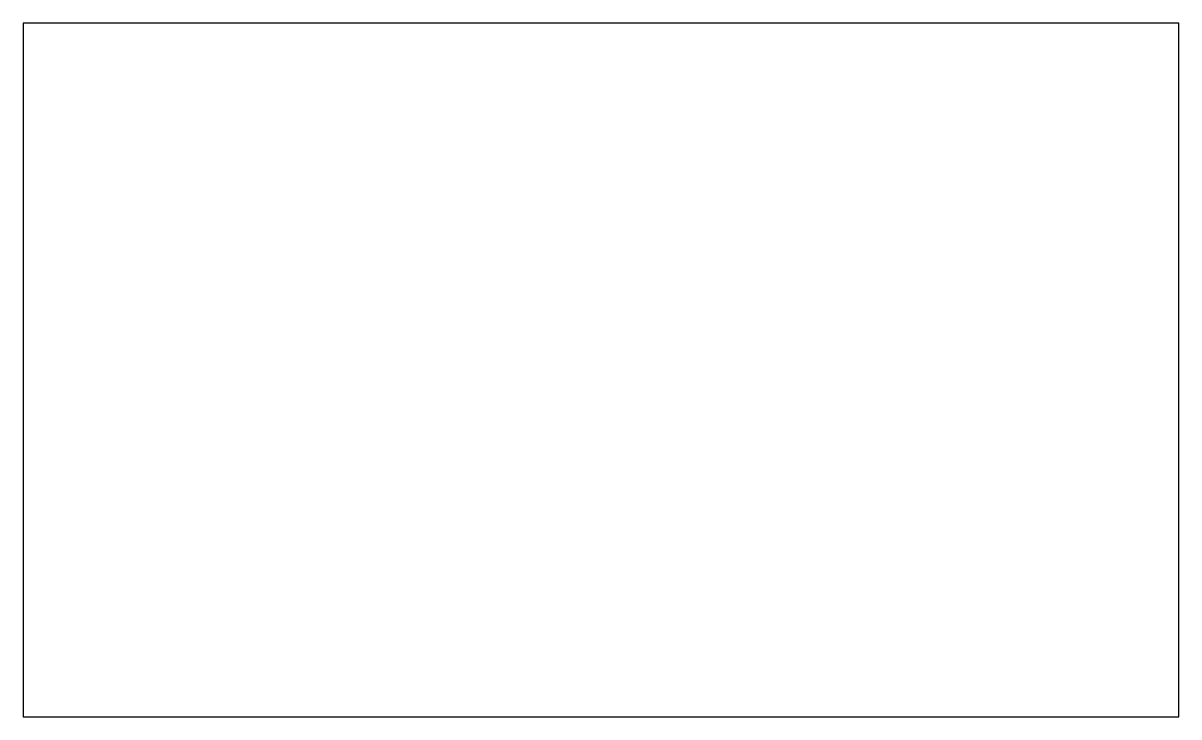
# Model space of a CAD drawing. Header units: millimetres. Extents: x -25 to 25, y -15 to 15.
import ezdxf

# ---------------------------------------------------------------- set-up
doc = ezdxf.new("R2010")
doc.units = ezdxf.units.MM

msp = doc.modelspace()

# ---------------------------------------------------------------- linework, layer by layer
for p, q in [((-25, 15, 15), (-25, -15, 15)), ((25, 15, 15), (-25, 15, 15)), ((25, -15, 15), (25, 15, 15)), ((-25, -15, 15), (25, -15, 15))]:
    msp.add_line(p, q)

doc.saveas('drawing.dxf')
